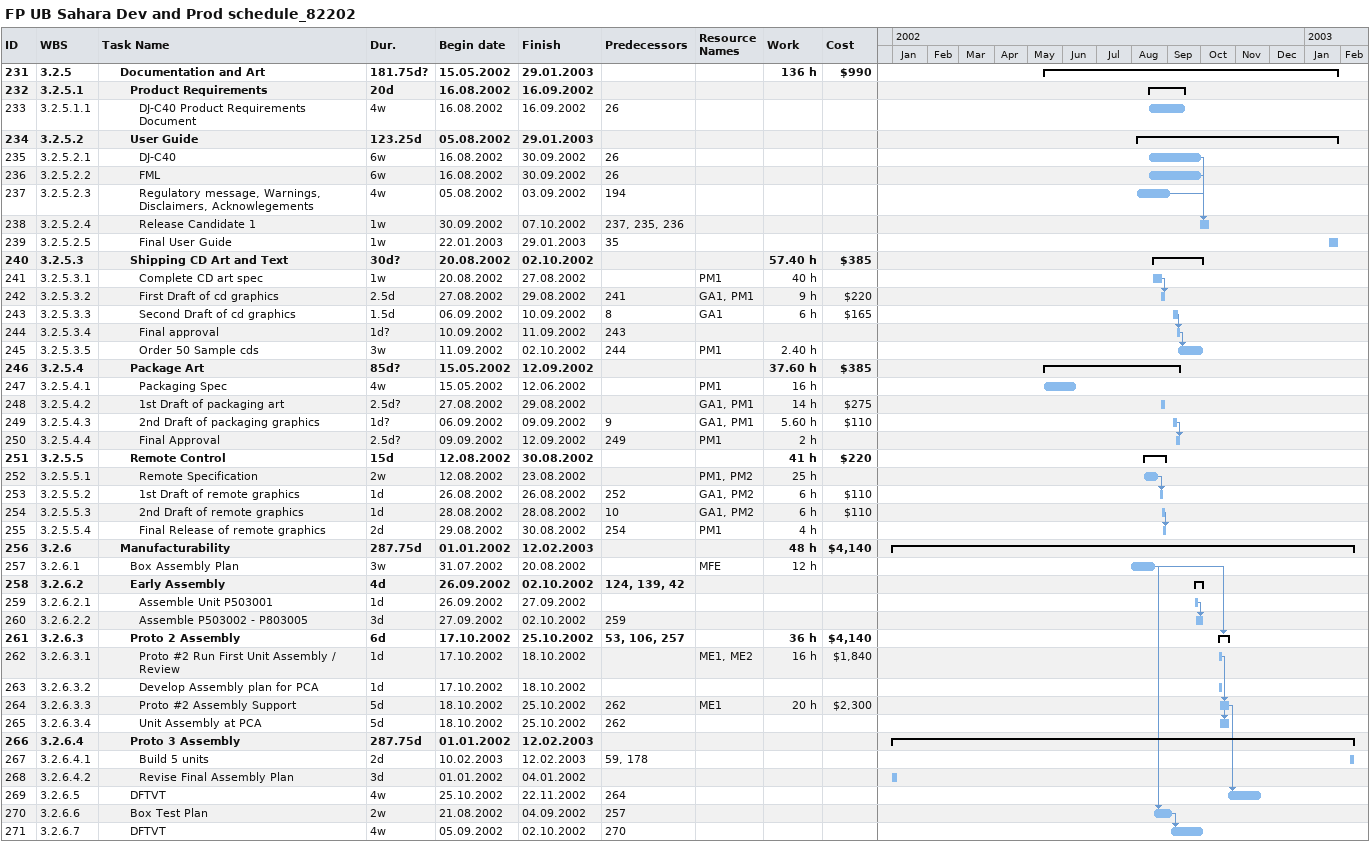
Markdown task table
FP UB Sahara Dev and Prod schedule_82202

| ID | WBS | Task | Duration | Start | Finish | Predecessors | Resources | Work (h) | Cost ($) |
|---|---|---|---|---|---|---|---|---|---|
| 231 | 3.2.5 | **Documentation and Art** | 181.75d? | 2002-05-15 | 2003-01-29 |  |  | 136 | 990 |
| 232 | 3.2.5.1 | **Product Requirements** | 20d | 2002-08-16 | 2002-09-16 |  |  |  |  |
| 233 | 3.2.5.1.1 | DJ-C40 Product Requirements Document | 4w | 2002-08-16 | 2002-09-16 | 26 |  |  |  |
| 234 | 3.2.5.2 | **User Guide** | 123.25d | 2002-08-05 | 2003-01-29 |  |  |  |  |
| 235 | 3.2.5.2.1 | DJ-C40 | 6w | 2002-08-16 | 2002-09-30 | 26 |  |  |  |
| 236 | 3.2.5.2.2 | FML | 6w | 2002-08-16 | 2002-09-30 | 26 |  |  |  |
| 237 | 3.2.5.2.3 | Regulatory message, Warnings, Disclaimers, Acknowlegements | 4w | 2002-08-05 | 2002-09-03 | 194 |  |  |  |
| 238 | 3.2.5.2.4 | Release Candidate 1 | 1w | 2002-09-30 | 2002-10-07 | 237, 235, 236 |  |  |  |
| 239 | 3.2.5.2.5 | Final User Guide | 1w | 2003-01-22 | 2003-01-29 | 35 |  |  |  |
| 240 | 3.2.5.3 | **Shipping CD Art and Text** | 30d? | 2002-08-20 | 2002-10-02 |  |  | 57.40 | 385 |
| 241 | 3.2.5.3.1 | Complete CD art spec | 1w | 2002-08-20 | 2002-08-27 |  | PM1 | 40 |  |
| 242 | 3.2.5.3.2 | First Draft of cd graphics | 2.5d | 2002-08-27 | 2002-08-29 | 241 | GA1, PM1 | 9 | 220 |
| 243 | 3.2.5.3.3 | Second Draft of cd graphics | 1.5d | 2002-09-06 | 2002-09-10 | 8 | GA1 | 6 | 165 |
| 244 | 3.2.5.3.4 | Final approval | 1d? | 2002-09-10 | 2002-09-11 | 243 |  |  |  |
| 245 | 3.2.5.3.5 | Order 50 Sample cds | 3w | 2002-09-11 | 2002-10-02 | 244 | PM1 | 2.40 |  |
| 246 | 3.2.5.4 | **Package Art** | 85d? | 2002-05-15 | 2002-09-12 |  |  | 37.60 | 385 |
| 247 | 3.2.5.4.1 | Packaging Spec | 4w | 2002-05-15 | 2002-06-12 |  | PM1 | 16 |  |
| 248 | 3.2.5.4.2 | 1st Draft of packaging art | 2.5d? | 2002-08-27 | 2002-08-29 |  | GA1, PM1 | 14 | 275 |
| 249 | 3.2.5.4.3 | 2nd Draft of packaging graphics | 1d? | 2002-09-06 | 2002-09-09 | 9 | GA1, PM1 | 5.60 | 110 |
| 250 | 3.2.5.4.4 | Final Approval | 2.5d? | 2002-09-09 | 2002-09-12 | 249 | PM1 | 2 |  |
| 251 | 3.2.5.5 | **Remote Control** | 15d | 2002-08-12 | 2002-08-30 |  |  | 41 | 220 |
| 252 | 3.2.5.5.1 | Remote Specification | 2w | 2002-08-12 | 2002-08-23 |  | PM1, PM2 | 25 |  |
| 253 | 3.2.5.5.2 | 1st Draft of remote graphics | 1d | 2002-08-26 | 2002-08-26 | 252 | GA1, PM2 | 6 | 110 |
| 254 | 3.2.5.5.3 | 2nd Draft of remote graphics | 1d | 2002-08-28 | 2002-08-28 | 10 | GA1, PM2 | 6 | 110 |
| 255 | 3.2.5.5.4 | Final Release of remote graphics | 2d | 2002-08-29 | 2002-08-30 | 254 | PM1 | 4 |  |
| 256 | 3.2.6 | **Manufacturability** | 287.75d | 2002-01-01 | 2003-02-12 |  |  | 48 | 4140 |
| 257 | 3.2.6.1 | Box Assembly Plan | 3w | 2002-07-31 | 2002-08-20 |  | MFE | 12 |  |
| 258 | 3.2.6.2 | **Early Assembly** | 4d | 2002-09-26 | 2002-10-02 | 124, 139, 42 |  |  |  |
| 259 | 3.2.6.2.1 | Assemble Unit P503001 | 1d | 2002-09-26 | 2002-09-27 |  |  |  |  |
| 260 | 3.2.6.2.2 | Assemble P503002 - P803005 | 3d | 2002-09-27 | 2002-10-02 | 259 |  |  |  |
| 261 | 3.2.6.3 | **Proto 2 Assembly** | 6d | 2002-10-17 | 2002-10-25 | 53, 106, 257 |  | 36 | 4140 |
| 262 | 3.2.6.3.1 | Proto #2 Run First Unit Assembly / Review | 1d | 2002-10-17 | 2002-10-18 |  | ME1, ME2 | 16 | 1840 |
| 263 | 3.2.6.3.2 | Develop Assembly plan for PCA | 1d | 2002-10-17 | 2002-10-18 |  |  |  |  |
| 264 | 3.2.6.3.3 | Proto #2 Assembly Support | 5d | 2002-10-18 | 2002-10-25 | 262 | ME1 | 20 | 2300 |
| 265 | 3.2.6.3.4 | Unit Assembly at PCA | 5d | 2002-10-18 | 2002-10-25 | 262 |  |  |  |
| 266 | 3.2.6.4 | **Proto 3 Assembly** | 287.75d | 2002-01-01 | 2003-02-12 |  |  |  |  |
| 267 | 3.2.6.4.1 | Build 5 units | 2d | 2003-02-10 | 2003-02-12 | 59, 178 |  |  |  |
| 268 | 3.2.6.4.2 | Revise Final Assembly Plan | 3d | 2002-01-01 | 2002-01-04 |  |  |  |  |
| 269 | 3.2.6.5 | DFTVT | 4w | 2002-10-25 | 2002-11-22 | 264 |  |  |  |
| 270 | 3.2.6.6 | Box Test Plan | 2w | 2002-08-21 | 2002-09-04 | 257 |  |  |  |
| 271 | 3.2.6.7 | DFTVT | 4w | 2002-09-05 | 2002-10-02 | 270 |  |  |  |
